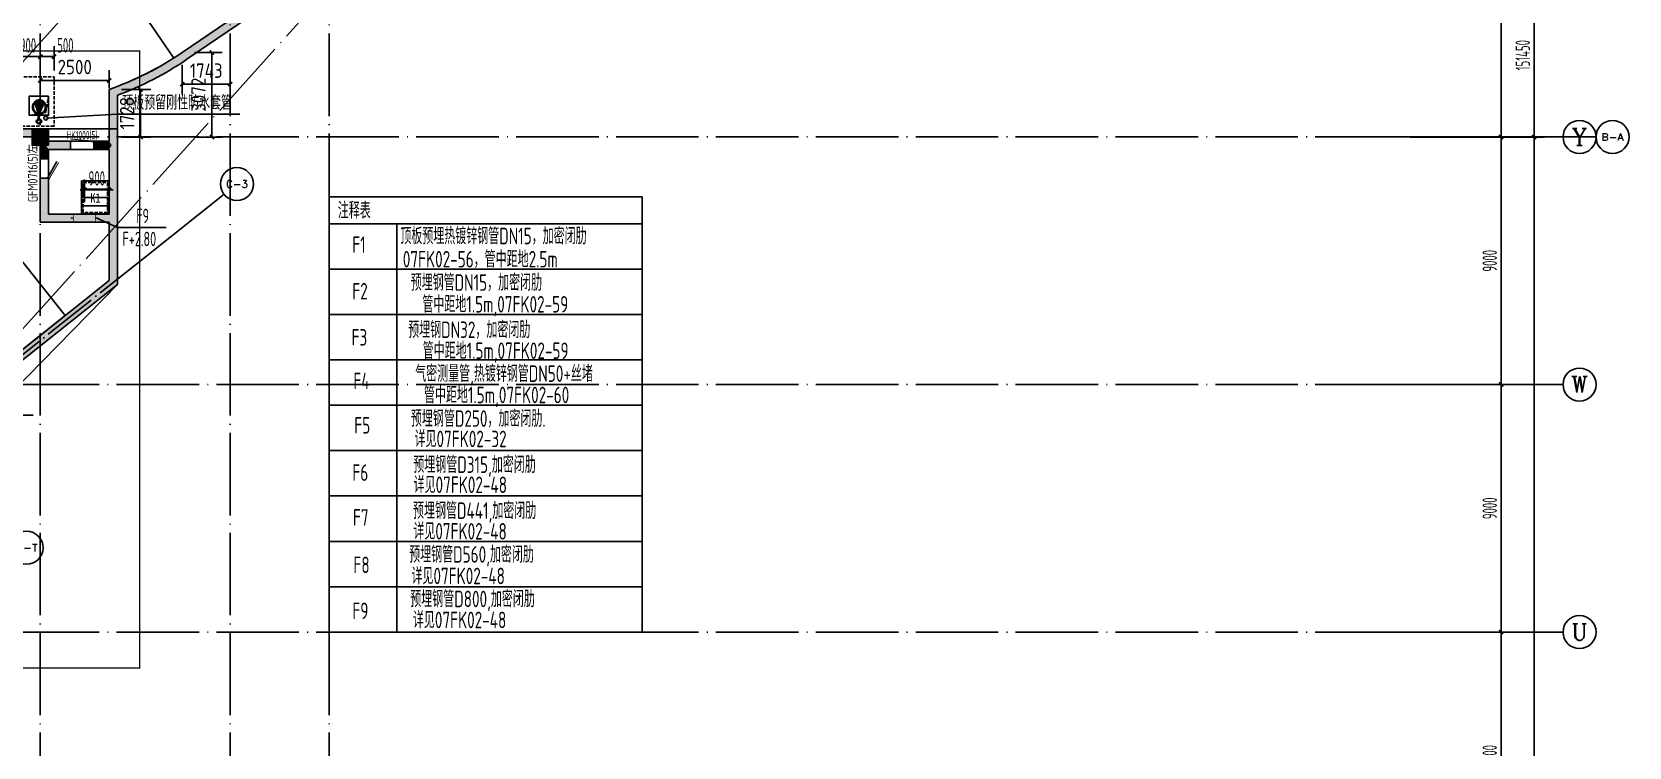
# Model space of a CAD drawing. Extents: x -473190 to 2138458, y -81875 to 2633646.
# Drawn here: x 1109052 to 1167086, y 58762 to 84762 of the extents above; entities that cross this region are included whole.
import ezdxf
from ezdxf.enums import TextEntityAlignment as Align

# ---------------------------------------------------------------- set-up
doc = ezdxf.new("R2010")
doc.units = 0
doc.header["$LTSCALE"] = 1000
for name, pattern in [('__DASH', [0.35, 0.25, -0.1]), ('CONTINOUS', [0]), ('DASH', [0.35, 0.25, -0.1]), ('DOTE', [2.42, 2, -0.2, 0.02, -0.2]), ('排水', [1.1, 1, -0.1])]:
    doc.linetypes.add(name, pattern=pattern)
for name, color, linetype in [('A-COLUMN', 2, 'Continuous'), ('AXIS', 3, 'Continuous'), ('AXIS_TEXT', 7, 'Continuous'), ('C_柴油发电机组', 30, 'Continuous'), ('CASING', 1, 'Continuous'), ('CASING-TEXT', 1, 'CONTINOUS'), ('DIM_SYMB', 3, 'Continuous'), ('DOTE', 1, 'DOTE'), ('HOLE-TEXT-T', 3, 'Continuous'), ('hz', 7, 'Continuous'), ('PUB_DIM', 3, 'Continuous'), ('PUB_HATCH', 8, 'Continuous'), ('RF-JSK', 9, 'Continuous'), ('RF-M', 4, 'Continuous'), ('RF-MBH', 11, 'Continuous'), ('RF-QT', 30, 'Continuous'), ('TH_TEXT', 7, 'Continuous'), ('VPIPE-废水', 31, 'DASH'), ('图层1', 7, 'Continuous'), ('水套管', 1, 'Continuous'), ('索引线', 252, 'Continuous'), ('集水坑', 4, 'Continuous'), ('雨棚投影', 147, 'Continuous')]:
    doc.layers.add(name, color=color, linetype=linetype)
doc.layers.add('GPS-污水', color=2, linetype='排水', lineweight=40)
doc.styles.add('_TCH_AXIS', font='COMPLEX', dxfattribs={"bigfont": 'GBCBIG'})
doc.styles.add('_TCH_DIM_T3', font='tssdeng.shx', dxfattribs={"width": 0.564706, "bigfont": '@@@tssdchn.shx'})
doc.styles.add('_TCH_WINDOW', font='tssdeng.shx', dxfattribs={"width": 0.8, "height": 3.5, "bigfont": 'tssdchn.shx'})
doc.styles.add('COMPLEX', font='COMPLEX.shx', dxfattribs={"width": 0.65})
doc.styles.get("Standard").update_dxf_attribs({"font": 'gbenor.shx', "bigfont": 'gbcbig.shx'})
doc.styles.add('STANDARD_T3', font='gbenor.shx', dxfattribs={"bigfont": 'gbcbig.shx'})
doc.styles.add('TYDG_01', font='', dxfattribs={"width": 0.8})
doc.styles.add('TYDG_02', font='TSSDENG', dxfattribs={"width": 0.8, "bigfont": 'TSSDCHN'})
doc.styles.get('TYDG_01').set_extended_font_data('SimSun')
doc.dimstyles.new('_TCH_ARCH&&150', dxfattribs={"dimtxt": 525, "dimasz": 150, "dimexe": 375, "dimexo": 450, "dimgap": 150, "dimtad": 1, "dimdec": 0, "dimzin": 0, "dimdsep": 46, "dimtxsty": '_TCH_DIM_T3', "dimblk": 'ARCHTICK', "dimcen": 0.09, "dimclrt": 7, "dimazin": 2, "dimtfac": 1, "dimtdec": 0, "dimtix": 1, "dimtmove": 2, "dimatfit": 3, "dimfxl": 0, "dimtolj": 1, "dimtzin": 0, "dimarcsym": 0})
doc.dimstyles.new('STANDARD&&150', dxfattribs={"dimtxt": 525, "dimasz": 150, "dimexe": 375, "dimexo": 450, "dimgap": 225, "dimtad": 1, "dimdec": 0, "dimzin": 0, "dimdsep": 46, "dimtxsty": 'STANDARD_T3', "dimblk": 'ARCHTICK', "dimcen": 0.09, "dimadec": 0, "dimazin": 0, "dimtfac": 1, "dimtdec": 0, "dimtix": 1, "dimtmove": 2, "dimatfit": 3, "dimfxl": 0, "dimtolj": 1, "dimtzin": 0, "dimarcsym": 0})

# ---------------------------------------------------------------- blocks, each defined once
blk = doc.blocks.new('fdj')
at = {"layer": 'C_柴油发电机组'}
for points in [[(0, 4200), (-6200, 4200), (-6200, 0), (0, 0)], [(-4700, 1300), (-1700, 1300), (-1700, 2500), (-4700, 2500)], [(-4700, 1300), (-3500, 1300), (-3500, 2500), (-4700, 2500)]]:
    blk.add_lwpolyline(points, close=True, dxfattribs=at)
for points in [[(-3500, 1300), (-4700, 2500)], [(-4700, 1300), (-3500, 2500)], [(-3500, 2100), (-1700, 2100)], [(-3500, 1700), (-1700, 1700)]]:
    blk.add_lwpolyline(points, dxfattribs=at)
at = {"layer": 'C_柴油发电机组', "lineweight": -3, "const_width": 10}
for points in [[(-3950, 1900), (-4100, 1900)], [(-3950, 1900), (-3950, 2050)], [(-3950, 1900), (-3950, 1750)], [(-3950, 1900), (-3800, 1900)], [(-2450, 1900), (-2600, 1900)], [(-2450, 1900), (-2450, 2050)], [(-2450, 1900), (-2450, 1750)], [(-2450, 1900), (-2300, 1900)]]:
    blk.add_lwpolyline(points, dxfattribs=at)
blk = doc.blocks.new('$SB01_1')
h = blk.add_hatch(color=256)
h.dxf.hatch_style = 1
h.paths.add_polyline_path([(-0.38, -0.32), (0.5, 0), (-0.38, 0.32)])
h.paths.add_polyline_path([(0, 0), (0, 0), (0, 0), (0, 0)], flags=24)
h.paths.add_polyline_path([(0, 0), (0, 0), (0, 0), (0, 0)], flags=24)
h.paths.add_polyline_path([(0, 0), (0, 0), (0, 0), (0, 0)], flags=24)
for p, q in [((0.5, 0), (-0.38, 0.32)), ((-0.38, 0.32), (-0.38, -0.32)), ((0.5, 0), (-0.38, -0.32))]:
    blk.add_line(p, q)
blk.add_circle((0, 0), 0.5)
at = {"flags": 1}
for tag in ['UNIT', 'WHAT', 'SPEC']:
    blk.add_attdef(tag, (0, 0), '', height=0.001, dxfattribs=at)
blk = doc.blocks.new('_ArchTick')
at = {"color": 0, "linetype": 'ByBlock', "const_width": 0.4}
blk.add_lwpolyline([(-0.5, -0.5), (0.5, 0.5)], dxfattribs=at)
blk = doc.blocks.new('*D5288')
at = {"layer": 'Defpoints', "color": 0, "transparency": 16777216}
for p in [(203134, -100747), (202234, -101706), (203134, -101706)]:
    blk.add_point(p, dxfattribs=at)
at = {"layer": 'PUB_DIM', "color": 0, "lineweight": -2, "transparency": 16777216}
for p, q in [((202234, -101256), (202234, -100372)), ((203134, -101256), (203134, -100372)), ((202234, -100747), (202084, -100747)), ((202234, -100747), (203134, -100747)), ((203134, -100747), (203284, -100747))]:
    blk.add_line(p, q, dxfattribs=at)
at = {"layer": 'PUB_DIM', "color": 0, "lineweight": -2, "transparency": 16777216, "xscale": 150, "yscale": 150, "zscale": 150}
blk.add_blockref('_ArchTick', (202234, -100747), dxfattribs=at)
at = {"layer": 'PUB_DIM', "color": 0, "lineweight": -2, "transparency": 16777216, "xscale": 150, "yscale": 150, "zscale": 150, "rotation": 180}
blk.add_blockref('_ArchTick', (203134, -100747), dxfattribs=at)
at = {"layer": 'PUB_DIM', "color": 7, "transparency": 16777216, "insert": (202684, -100335), "char_height": 525, "attachment_point": 5, "style": '_TCH_DIM_T3'}
blk.add_mtext('\\A1;900', dxfattribs=at)
blk = doc.blocks.new('*D5289')
at = {"layer": 'Defpoints', "color": 0, "transparency": 16777216}
for p in [(203634, -100747), (203134, -101706), (203634, -101706)]:
    blk.add_point(p, dxfattribs=at)
at = {"layer": 'PUB_DIM', "color": 0, "lineweight": -2, "transparency": 16777216}
for p, q in [((203134, -101256), (203134, -100372)), ((203634, -101256), (203634, -100372)), ((203134, -100747), (203634, -100747))]:
    blk.add_line(p, q, dxfattribs=at)
at = {"layer": 'PUB_DIM', "color": 0, "lineweight": -2, "transparency": 16777216, "xscale": 150, "yscale": 150, "zscale": 150, "rotation": 180}
blk.add_blockref('_ArchTick', (203134, -100747), dxfattribs=at)
at = {"layer": 'PUB_DIM', "color": 0, "lineweight": -2, "transparency": 16777216, "xscale": 150, "yscale": 150, "zscale": 150}
blk.add_blockref('_ArchTick', (203634, -100747), dxfattribs=at)
at = {"layer": 'PUB_DIM', "color": 7, "transparency": 16777216, "insert": (204045, -100335), "char_height": 525, "attachment_point": 5, "style": '_TCH_DIM_T3'}
blk.add_mtext('\\A1;500', dxfattribs=at)
blk = doc.blocks.new('A$C2EE74A0F')
for p, q in [((-27507, -27824), (-31731, -21627)), ((-30481, -29852), (-34705, -23655))]:
    blk.add_line(p, q)
at = {"layer": 'DIM_SYMB'}
blk.add_lwpolyline([(-3334, 3799), (-11520, -1810), (-11437, -2135), (-11885, -1678), (-11799, -2001), (-19985, -7610)], dxfattribs=at)
at = {"layer": '雨棚投影', "linetype": 'DASH', "lineweight": -3, "ltscale": 2}
for p, q in [((-169, 248), (-20166, -13382)), ((-56, 83), (-20054, -13547)), ((975, -8533), (-3362, -2170))]:
    blk.add_line(p, q, dxfattribs=at)
blk.add_lwpolyline([(1781, -3324), (-32547, -26721, -0.150689), (-35926, -27764), (-40729, -27764)], format="xyb", dxfattribs=at)
for points in [[(4062, -6670), (3950, -6505), (-15717, -19910)], [(4062, -6670), (-15605, -20075)]]:
    blk.add_lwpolyline(points, dxfattribs=at)
blk = doc.blocks.new('RFJSK1')
at = {"layer": 'RF-JSK'}
for p, q in [((220418, 104411), (220418, 104351)), ((220418, 104111), (220418, 104051)), ((221398, 104411), (221398, 104351)), ((221398, 104111), (221398, 104051)), ((220418, 103811), (220418, 103751)), ((220418, 103511), (220418, 103451)), ((221398, 103811), (221398, 103751)), ((221398, 103511), (221398, 103451))]:
    blk.add_line(p, q, dxfattribs=at)
for points in [[(220408, 104531), (221408, 104531), (221408, 103331), (220408, 103331), (220408, 104531)], [(220408, 104411), (220408, 104531), (221408, 104531), (221408, 104411)], [(220408, 104411), (220448, 104411), (220448, 104351), (220408, 104351)], [(221408, 104351), (221408, 104231), (220408, 104231), (220408, 104351)], [(220408, 104111), (220408, 104231), (221408, 104231), (221408, 104111)], [(220408, 104111), (220448, 104111), (220448, 104051), (220408, 104051)], [(221408, 104051), (221408, 103931), (220408, 103931), (220408, 104051)], [(220408, 103811), (220408, 103931), (221408, 103931), (221408, 103811)], [(221408, 104411), (221368, 104411), (221368, 104351), (221408, 104351)], [(221408, 104111), (221368, 104111), (221368, 104051), (221408, 104051)], [(220408, 103811), (220448, 103811), (220448, 103751), (220408, 103751)], [(221408, 103751), (221408, 103631), (220408, 103631), (220408, 103751)], [(220408, 103511), (220408, 103631), (221408, 103631), (221408, 103511)], [(220408, 103511), (220448, 103511), (220448, 103451), (220408, 103451)], [(221408, 103451), (221408, 103331), (220408, 103331), (220408, 103451)], [(221408, 103811), (221368, 103811), (221368, 103751), (221408, 103751)], [(221408, 103511), (221368, 103511), (221368, 103451), (221408, 103451)]]:
    blk.add_lwpolyline(points, dxfattribs=at)
at = {"layer": 'RF-JSK', "linetype": '__DASH', "ltscale": 0.5}
blk.add_lwpolyline([(220468, 104471), (221348, 104471), (221348, 103391), (220468, 103391)], close=True, dxfattribs=at)
at = {"layer": 'RF-JSK', "color": 110, "style": 'TYDG_01', "width": 0.8}
blk.add_text('K1', height=339.9, dxfattribs=at).set_placement((220727, 103744))
blk = doc.blocks.new('$DorLib2D$00000251')
at = {"color": 0}
for points, const_width in [([(-0.505, 0.178), (0.492, 0.265)], 0.0375), ([(-0.5, 0.125), (-0.289, 0.145)], 0.00625), ([(-0.209, 0.15), (-0.002, 0.169)], 0.00625), ([(0.055, 0.174), (0.246, 0.191)], 0.00625), ([(0.292, 0.194), (0.496, 0.212)], 0.00625)]:
    blk.add_lwpolyline(points, dxfattribs=dict(at, const_width=const_width))
blk = doc.blocks.new('$DorLib2D$00000191')
at = {"color": 0}
blk.add_line((-0.5, 0.15), (0.366, 0.65), dxfattribs=at)
at = {"color": 0, "const_width": 0.05}
blk.add_lwpolyline([(-0.55, 0.237), (0.316, 0.737)], dxfattribs=at)
blk = doc.blocks.new('_AXISO')
blk.add_circle((0, 0), 0.5)
at = {"layer": 'AXIS_TEXT', "style": 'COMPLEX', "width": 1.041667}
blk.add_attdef('A', text='', height=0.56, dxfattribs=at).set_placement((-0.25, -0.28), (0.25, -0.28), align=Align.FIT)
blk = doc.blocks.new('afasgasg')
at = {"layer": 'PUB_HATCH'}
for points in [[(544803.8, -721873.8), (530404.7, -731687.9), (530573.7, -731935.8), (544972.8, -722121.7)], [(527748.2, -733032.1), (528048.2, -733242.5, 0.0604636), (530573.7, -731935.8), (530404.7, -731687.9, -0.0649961)], [(528048.2, -733242.5), (527748.2, -733032.1), (527748.2, -734910.2), (527848.2, -735060.2), (528048.2, -735060.2)], [(525548.2, -734460.2), (523748.2, -734460.2), (523748.2, -734760.2), (525248.2, -734760.2)], [(525448.2, -735060.2), (525548.2, -734910.2), (525548.2, -734460.2), (525248.2, -734760.2), (525248.2, -735060.2)], [(525248.2, -735060.2), (525248.2, -735560.2), (525548.2, -735560.2), (525548.2, -735210.2), (525448.2, -735060.2)], [(525548.2, -735210.2), (526348.3, -735210.2), (526348.3, -734910.2), (525548.2, -734910.2), (525448.2, -735060.2)], [(527748.2, -734910.2), (527198.3, -734910.2), (527198.3, -735210.2), (527748.2, -735210.2), (527848.2, -735060.2)], [(527848.2, -735060.2), (527748.2, -735210.2), (527748.2, -737560.2), (527848.2, -737710.2), (528048.2, -737710.2), (528048.2, -735060.2)], [(525548.2, -737560.2), (525548.2, -736260.2), (525248.2, -736260.2), (525248.2, -737860.2)], [(527848.2, -737710.2), (527748.2, -737560.2), (525548.2, -737560.2), (525248.2, -737860.2), (527748.2, -737860.2)], [(527848.2, -737710.2), (527748.2, -737860.2), (527748.2, -739977.8), (528048.2, -740122.4), (528048.2, -737710.2)], [(528048.2, -740122.4), (527748.2, -739977.8), (521179.3, -745209), (521366.2, -745443.7)]]:
    blk.add_hatch(color=256, dxfattribs=at).paths.add_polyline_path(points)
at = {"layer": 'AXIS'}
blk.add_line((528991.6, -739179.3), (531925.1, -736843.2), dxfattribs=at)
at = {"layer": 'DOTE'}
blk.add_line((528991.6, -739179.3), (511137.6, -753397.6), dxfattribs=at)
at = {"layer": 'RF-M'}
for p, q in [((526348.3, -734910.2), (527198.3, -734910.2)), ((526348.3, -735210.2), (527198.3, -735210.2)), ((525248.2, -736260.2), (525248.2, -735560.2)), ((525548.2, -736260.2), (525548.2, -735560.2))]:
    blk.add_line(p, q, dxfattribs=at)
blk.add_lwpolyline([(527748.2, -734460.2), (525398.2, -734460.2)], dxfattribs=at)
at = {"layer": 'RF-QT'}
for p, q in [((544803.8, -721873.8), (530404.7, -731687.9)), ((544972.8, -722121.7), (530573.7, -731935.8)), ((527748.2, -733032.1), (527748.2, -734910.2)), ((528048.2, -733242.5), (528048.2, -735060.2)), ((525548.2, -734460.2), (523748.2, -734460.2)), ((525548.2, -734910.2), (525548.2, -734460.2)), ((523748.2, -734760.2), (525248.2, -734760.2)), ((525248.2, -735060.2), (525248.2, -734760.2)), ((525248.2, -735060.2), (525248.2, -735560.2)), ((526348.3, -734910.2), (525548.2, -734910.2)), ((525548.2, -735210.2), (526348.3, -735210.2)), ((525548.2, -735560.2), (525548.2, -735210.2)), ((526348.3, -735210.2), (526348.3, -734910.2)), ((527748.2, -734910.2), (527198.3, -734910.2)), ((527198.3, -734910.2), (527198.3, -735210.2)), ((527198.3, -735210.2), (527748.2, -735210.2)), ((527748.2, -735210.2), (527748.2, -737560.2)), ((528048.2, -735060.2), (528048.2, -737710.2)), ((525248.2, -735560.2), (525548.2, -735560.2)), ((525548.2, -736260.2), (525248.2, -736260.2)), ((525248.2, -736260.2), (525248.2, -737860.2)), ((525548.2, -737560.2), (525548.2, -736260.2)), ((527748.2, -737560.2), (525548.2, -737560.2)), ((527748.2, -737860.2), (525248.2, -737860.2)), ((527748.2, -737860.2), (527748.2, -739977.8)), ((528048.2, -737710.2), (528048.2, -740122.4)), ((527748.2, -739977.8), (521179.3, -745209)), ((528048.2, -740122.4), (521366.2, -745443.7))]:
    blk.add_line(p, q, dxfattribs=at)
for radius, start in [(11500, 289.402308), (11800, 290.436992)]:
    blk.add_arc((523927.9, -722185.2), radius, start, 304.277388, dxfattribs=at)
at = {"layer": 'AXIS'}
ref = blk.add_blockref('_AXISO', (532394.4, -736469.4), dxfattribs=dict(at, xscale=1200, yscale=1200, zscale=1200))
ref.add_attrib('A', 'C-3', dxfattribs={"layer": 'AXIS_TEXT', "height": 273.43, "style": '_TCH_AXIS'}).set_placement((531997.3, -736606.2), (532791.6, -736606.2), align=Align.FIT)
ref = blk.add_blockref('_AXISO', (524750.3, -749693.2), dxfattribs=dict(at, xscale=1200, yscale=1200, zscale=1200))
ref.add_attrib('A', 'C-T', dxfattribs={"layer": 'AXIS_TEXT', "height": 269.48, "style": '_TCH_AXIS'}).set_placement((524352.5, -749828), (525148.1, -749828), align=Align.FIT)
at = {"layer": 'RF-JSK', "linetype": 'ByBlock'}
blk.add_blockref('RFJSK1', (306340, -840890.8), dxfattribs=at)
at = {"layer": 'RF-M'}
ref = blk.add_blockref('$DorLib2D$00000251', (526773.3, -735060.2), dxfattribs=dict(at, xscale=-850, yscale=850, zscale=300, rotation=6.819516999162777e-09))
ref.add_attrib('A', 'HK1000(5)', (526207.9, -734842.7), dxfattribs={"layer": 'RF-MBH', "height": 297.5, "rotation": 0, "style": '_TCH_WINDOW', "width": 0.564706})
at = {"layer": 'RF-M', "lineweight": 15}
ref = blk.add_blockref('$DorLib2D$00000191', (525398.2, -735910.2), dxfattribs=dict(at, xscale=700, yscale=-700, zscale=300, rotation=90.00000000286937))
ref.add_attrib('A', 'GFM0716(5)左', (525148.2, -737132.3), dxfattribs={"layer": 'RF-MBH', "lineweight": 15, "height": 350, "rotation": 90, "style": '_TCH_WINDOW', "width": 0.8})
blk = doc.blocks.new('A$C26D95103')
at = {"layer": 'VPIPE-废水', "linetype": 'Continuous'}
blk.add_circle((-10300, -78010.7), 75, dxfattribs=at)
at = {"layer": '水套管'}
for p, q in [((-10300, -78010.7), (-7700, -77866.1)), ((-7700, -77866.1), (-3246.3, -77866.1)), ((-12530.4, -88809), (-10757.8, -88809))]:
    blk.add_line(p, q, dxfattribs=at)
at = {"layer": 'TH_TEXT', "style": 'TYDG_02', "width": 0.8}
blk.add_text('顶板预留刚性防水套管', height=525, dxfattribs=at).set_placement((-7523.5, -77708.6))
blk = doc.blocks.new('套管')
at = {"layer": 'CASING'}
for points, const_width in [([(1254603, -142324), (1254603, -142222)], 50), ([(1254903, -142324), (1254603, -142324)], 25), ([(1254753, -142324), (1254753, -142222)], 50), ([(1254903, -142324), (1254903, -142222)], 50)]:
    blk.add_lwpolyline(points, dxfattribs=dict(at, const_width=const_width))
blk = doc.blocks.new('*D5938')
at = {"layer": 'CASING-TEXT', "color": 0, "lineweight": -2, "transparency": 16777216}
for p, q in [((-8900, -80616), (-9050, -80616)), ((-8900, -81066), (-8900, -80241)), ((-8900, -80616), (-8000, -80616)), ((-8000, -81066), (-8000, -80241)), ((-8000, -80616), (-7850, -80616))]:
    blk.add_line(p, q, dxfattribs=at)
at = {"layer": 'Defpoints', "color": 0, "transparency": 16777216}
for p in [(-8000, -80616), (-8900, -81516), (-8000, -81516)]:
    blk.add_point(p, dxfattribs=at)
at = {"layer": 'CASING-TEXT', "color": 0, "lineweight": -2, "transparency": 16777216, "xscale": 150, "yscale": 150, "zscale": 150}
for p, rotation in [((-8900, -80616), 359.9818715381926), ((-8000, -80616), 179.9818715381926)]:
    blk.add_blockref('_ArchTick', p, dxfattribs=dict(at, rotation=rotation))
at = {"layer": 'CASING-TEXT', "color": 7, "transparency": 16777216, "insert": (-8450, -80204), "char_height": 525, "attachment_point": 5, "rotation": 359.98187, "style": '_TCH_DIM_T3'}
blk.add_mtext('\\A1;900', dxfattribs=at)
blk = doc.blocks.new('*D1824')
at = {"layer": 'AXIS', "color": 0, "lineweight": -2, "transparency": 16777216}
for p, q in [((1159136, 159642), (1164011, 159642)), ((1163636, 8192), (1163636, 159642)), ((1159136, 8192), (1164011, 8192))]:
    blk.add_line(p, q, dxfattribs=at)
at = {"layer": 'Defpoints', "color": 0, "transparency": 16777216}
for p in [(1158686, 159642), (1163636, 159642), (1158686, 8192)]:
    blk.add_point(p, dxfattribs=at)
at = {"layer": 'AXIS', "color": 0, "lineweight": -2, "transparency": 16777216, "xscale": 150, "yscale": 150, "zscale": 150}
for p, rotation in [((1163636, 159642), 90), ((1163636, 8192), 270)]:
    blk.add_blockref('_ArchTick', p, dxfattribs=dict(at, rotation=rotation))
at = {"layer": 'AXIS', "color": 7, "transparency": 16777216, "insert": (1163223, 83917), "char_height": 525, "attachment_point": 5, "rotation": 90, "style": '_TCH_DIM_T3'}
blk.add_mtext('\\A1;151450', dxfattribs=at)
blk = doc.blocks.new('*D1857')
at = {"layer": 'AXIS', "color": 0, "lineweight": -2, "transparency": 16777216}
for p, q in [((1159136, 62942), (1162811, 62942)), ((1162436, 53942), (1162436, 62942)), ((1159136, 53942), (1162811, 53942))]:
    blk.add_line(p, q, dxfattribs=at)
at = {"layer": 'Defpoints', "color": 0, "transparency": 16777216}
for p in [(1158686, 62942), (1162436, 62942), (1158686, 53942)]:
    blk.add_point(p, dxfattribs=at)
at = {"layer": 'AXIS', "color": 0, "lineweight": -2, "transparency": 16777216, "xscale": 150, "yscale": 150, "zscale": 150}
for p, rotation in [((1162436, 62942), 90), ((1162436, 53942), 270)]:
    blk.add_blockref('_ArchTick', p, dxfattribs=dict(at, rotation=rotation))
at = {"layer": 'AXIS', "color": 7, "transparency": 16777216, "insert": (1162023, 58442), "char_height": 525, "attachment_point": 5, "rotation": 90, "style": '_TCH_DIM_T3'}
blk.add_mtext('\\A1;9000', dxfattribs=at)
blk = doc.blocks.new('*D1858')
at = {"layer": 'AXIS', "color": 0, "lineweight": -2, "transparency": 16777216}
for p, q in [((1159136, 71942), (1162811, 71942)), ((1162436, 62942), (1162436, 71942)), ((1159136, 62942), (1162811, 62942))]:
    blk.add_line(p, q, dxfattribs=at)
at = {"layer": 'Defpoints', "color": 0, "transparency": 16777216}
for p in [(1158686, 71942), (1162436, 71942), (1158686, 62942)]:
    blk.add_point(p, dxfattribs=at)
at = {"layer": 'AXIS', "color": 0, "lineweight": -2, "transparency": 16777216, "xscale": 150, "yscale": 150, "zscale": 150}
for p, rotation in [((1162436, 71942), 90), ((1162436, 62942), 270)]:
    blk.add_blockref('_ArchTick', p, dxfattribs=dict(at, rotation=rotation))
at = {"layer": 'AXIS', "color": 7, "transparency": 16777216, "insert": (1162023, 67442), "char_height": 525, "attachment_point": 5, "rotation": 90, "style": '_TCH_DIM_T3'}
blk.add_mtext('\\A1;9000', dxfattribs=at)
blk = doc.blocks.new('*D1859')
at = {"layer": 'AXIS', "color": 0, "lineweight": -2, "transparency": 16777216}
for p, q in [((1159136, 80942), (1162811, 80942)), ((1162436, 71942), (1162436, 80942)), ((1159136, 71942), (1162811, 71942))]:
    blk.add_line(p, q, dxfattribs=at)
at = {"layer": 'Defpoints', "color": 0, "transparency": 16777216}
for p in [(1158686, 80942), (1162436, 80942), (1158686, 71942)]:
    blk.add_point(p, dxfattribs=at)
at = {"layer": 'AXIS', "color": 0, "lineweight": -2, "transparency": 16777216, "xscale": 150, "yscale": 150, "zscale": 150}
for p, rotation in [((1162436, 80942), 90), ((1162436, 71942), 270)]:
    blk.add_blockref('_ArchTick', p, dxfattribs=dict(at, rotation=rotation))
at = {"layer": 'AXIS', "color": 7, "transparency": 16777216, "insert": (1162023, 76442), "char_height": 525, "attachment_point": 5, "rotation": 90, "style": '_TCH_DIM_T3'}
blk.add_mtext('\\A1;9000', dxfattribs=at)
blk = doc.blocks.new('*D1860')
at = {"layer": 'AXIS', "color": 0, "lineweight": -2, "transparency": 16777216}
for p, q in [((1159136, 92942), (1162811, 92942)), ((1162436, 80942), (1162436, 92942)), ((1159136, 80942), (1162811, 80942))]:
    blk.add_line(p, q, dxfattribs=at)
at = {"layer": 'Defpoints', "color": 0, "transparency": 16777216}
for p in [(1158686, 92942), (1162436, 92942), (1158686, 80942)]:
    blk.add_point(p, dxfattribs=at)
at = {"layer": 'AXIS', "color": 0, "lineweight": -2, "transparency": 16777216, "xscale": 150, "yscale": 150, "zscale": 150}
for p, rotation in [((1162436, 92942), 90), ((1162436, 80942), 270)]:
    blk.add_blockref('_ArchTick', p, dxfattribs=dict(at, rotation=rotation))
at = {"layer": 'AXIS', "color": 7, "transparency": 16777216, "insert": (1162023, 86942), "char_height": 525, "attachment_point": 5, "rotation": 90, "style": '_TCH_DIM_T3'}
blk.add_mtext('\\A1;12000', dxfattribs=at)
blk = doc.blocks.new('*D1869')
at = {"layer": 'AXIS', "color": 0, "lineweight": -2, "transparency": 16777216}
for p, q in [((1159136, 150642), (1164011, 150642)), ((1163636, 80942), (1163636, 150642)), ((1159136, 80942), (1164011, 80942))]:
    blk.add_line(p, q, dxfattribs=at)
at = {"layer": 'Defpoints', "color": 0, "transparency": 16777216}
for p in [(1158686, 150642), (1163636, 150642), (1158686, 80942)]:
    blk.add_point(p, dxfattribs=at)
at = {"layer": 'AXIS', "color": 0, "lineweight": -2, "transparency": 16777216, "xscale": 150, "yscale": 150, "zscale": 150}
for p, rotation in [((1163636, 150642), 90), ((1163636, 80942), 270)]:
    blk.add_blockref('_ArchTick', p, dxfattribs=dict(at, rotation=rotation))
at = {"layer": 'AXIS', "color": 7, "transparency": 16777216, "insert": (1163223, 115792), "char_height": 525, "attachment_point": 5, "rotation": 90, "style": '_TCH_DIM_T3'}
blk.add_mtext('\\A1;69700', dxfattribs=at)
blk = doc.blocks.new('*D1982')
at = {"layer": 'Defpoints', "color": 0, "transparency": 16777216}
for p in [(1111857, 82999), (1109357, 82269), (1111857, 82269)]:
    blk.add_point(p, dxfattribs=at)
at = {"layer": 'PUB_DIM', "color": 0, "lineweight": -2, "transparency": 16777216}
for p, q in [((1109357, 82719), (1109357, 83374)), ((1109357, 82999), (1111857, 82999)), ((1111857, 82719), (1111857, 83374))]:
    blk.add_line(p, q, dxfattribs=at)
at = {"layer": 'PUB_DIM', "color": 0, "lineweight": -2, "transparency": 16777216, "xscale": 150, "yscale": 150, "zscale": 150, "rotation": 180}
blk.add_blockref('_ArchTick', (1109357, 82999), dxfattribs=at)
at = {"layer": 'PUB_DIM', "color": 0, "lineweight": -2, "transparency": 16777216, "xscale": 150, "yscale": 150, "zscale": 150}
blk.add_blockref('_ArchTick', (1111857, 82999), dxfattribs=at)
at = {"layer": 'PUB_DIM', "color": 0, "transparency": 16777216, "insert": (1110607, 83486), "char_height": 525, "attachment_point": 5, "style": 'STANDARD_T3'}
blk.add_mtext('\\A1;2500', dxfattribs=at)
blk = doc.blocks.new('*D1983')
at = {"layer": 'Defpoints', "color": 0, "transparency": 16777216}
for p in [(1111857, 82670), (1112999, 82670), (1111857, 80942)]:
    blk.add_point(p, dxfattribs=at)
at = {"layer": 'PUB_DIM', "color": 0, "lineweight": -2, "transparency": 16777216}
for p, q in [((1112307, 82670), (1113374, 82670)), ((1112999, 80942), (1112999, 82670)), ((1112307, 80942), (1113374, 80942))]:
    blk.add_line(p, q, dxfattribs=at)
at = {"layer": 'PUB_DIM', "color": 0, "lineweight": -2, "transparency": 16777216, "xscale": 150, "yscale": 150, "zscale": 150}
for p, rotation in [((1112999, 82670), 90), ((1112999, 80942), 270)]:
    blk.add_blockref('_ArchTick', p, dxfattribs=dict(at, rotation=rotation))
at = {"layer": 'PUB_DIM', "color": 0, "transparency": 16777216, "insert": (1112511, 81806), "char_height": 525, "attachment_point": 5, "rotation": 90, "style": 'STANDARD_T3'}
blk.add_mtext('\\A1;1728', dxfattribs=at)
blk = doc.blocks.new('*D1984')
at = {"layer": 'Defpoints', "color": 0, "transparency": 16777216}
for p in [(1114513, 84015), (1115593, 84015), (1114513, 80942)]:
    blk.add_point(p, dxfattribs=at)
at = {"layer": 'PUB_DIM', "color": 0, "lineweight": -2, "transparency": 16777216}
for p, q in [((1114963, 84015), (1115968, 84015)), ((1115593, 80942), (1115593, 84015)), ((1114963, 80942), (1115968, 80942))]:
    blk.add_line(p, q, dxfattribs=at)
at = {"layer": 'PUB_DIM', "color": 0, "lineweight": -2, "transparency": 16777216, "xscale": 150, "yscale": 150, "zscale": 150}
for p, rotation in [((1115593, 84015), 90), ((1115593, 80942), 270)]:
    blk.add_blockref('_ArchTick', p, dxfattribs=dict(at, rotation=rotation))
at = {"layer": 'PUB_DIM', "color": 0, "transparency": 16777216, "insert": (1115105, 82479), "char_height": 525, "attachment_point": 5, "rotation": 90, "style": 'STANDARD_T3'}
blk.add_mtext('\\A1;3072', dxfattribs=at)
blk = doc.blocks.new('*D1985')
at = {"layer": 'Defpoints', "color": 0, "transparency": 16777216}
for p in [(1114513, 84015), (1116257, 84015), (1116257, 82866)]:
    blk.add_point(p, dxfattribs=at)
at = {"layer": 'PUB_DIM', "color": 0, "lineweight": -2, "transparency": 16777216}
for p, q in [((1114513, 83565), (1114513, 82491)), ((1116257, 83565), (1116257, 82491)), ((1114513, 82866), (1116257, 82866))]:
    blk.add_line(p, q, dxfattribs=at)
at = {"layer": 'PUB_DIM', "color": 0, "lineweight": -2, "transparency": 16777216, "xscale": 150, "yscale": 150, "zscale": 150, "rotation": 180}
blk.add_blockref('_ArchTick', (1114513, 82866), dxfattribs=at)
at = {"layer": 'PUB_DIM', "color": 0, "lineweight": -2, "transparency": 16777216, "xscale": 150, "yscale": 150, "zscale": 150}
blk.add_blockref('_ArchTick', (1116257, 82866), dxfattribs=at)
at = {"layer": 'PUB_DIM', "color": 0, "transparency": 16777216, "insert": (1115385, 83354), "char_height": 525, "attachment_point": 5, "style": 'STANDARD_T3'}
blk.add_mtext('\\A1;1743', dxfattribs=at)
blk = doc.blocks.new('_FZH')
blk.add_lwpolyline([(-0.5, -0.5), (0.5, -0.5), (0.5, 0.5), (-0.5, 0.5)], close=True)
at = {"layer": 'PUB_HATCH'}
blk.add_solid([(-0.5, -0.5), (0.5, -0.5), (-0.5, 0.5), (0.5, 0.5)], dxfattribs=at)
blk = doc.blocks.new('A$C3672542B')
at = {"layer": 'GPS-污水', "linetype": '排水'}
blk.add_line((203083.7, -103024.8), (203083.7, -102823), dxfattribs=at)
blk.add_circle((203083.7, -103099.8), 75, dxfattribs=at)
at = {"layer": '集水坑', "linetype": 'DASH', "ltscale": 0.5}
blk.add_lwpolyline([(201833.7, -101479.8), (203633.7, -101479.8), (203633.7, -103279.8), (201833.7, -103279.8)], close=True, dxfattribs=at)
at = {"layer": '集水坑', "linetype": 'Continuous', "ltscale": 0.5}
blk.add_lwpolyline([(203433.7, -102179.8), (202733.7, -102179.8), (202733.7, -102879.8), (203433.7, -102879.8)], close=True, dxfattribs=at)
at = {"layer": '集水坑', "linetype": 'DASH', "ltscale": 0.5}
blk.add_lwpolyline([(202733.7, -102879.8), (203329.5, -102775.6), (203433.7, -102179.8)], dxfattribs=at)
at = {"layer": 'GPS-污水', "linetype": '排水', "xscale": -480.0000000000002, "yscale": 480.0000000000002, "zscale": 480.0000000000002, "rotation": 86.25353747292927}
blk.add_blockref('$SB01_1', (203097.2, -102583.5, 0), dxfattribs=at)
at = {"layer": 'PUB_DIM'}
dim = blk.add_aligned_dim(p1=(202233.7, -101705.8), p2=(203133.7, -101705.8), distance=958.5, dimstyle='_TCH_ARCH&&150', dxfattribs=at)
dim.commit()
dim.dimension.update_dxf_attribs({"geometry": '*D5288', "text_midpoint": (202683.7, -100334.8)})
dim = blk.add_linear_dim(base=(203633.7, -100747.3), p1=(203133.7, -101705.8), p2=(203633.7, -101705.8), angle=0, dimstyle='_TCH_ARCH&&150', dxfattribs=at)
dim.commit()
dim.dimension.update_dxf_attribs({"geometry": '*D5289', "text_midpoint": (204045.4, -100334.8), "dimtype": 161})
blk = doc.blocks.new('A$C77B03727')
at = {"layer": 'CASING-TEXT'}
for p, q in [((-8447, -81650.6), (-7700.2, -81988.1)), ((-8447, -81650.6), (-7700.2, -81988.1)), ((-7700.2, -81988.1), (-5933.5, -81988.1))]:
    blk.add_line(p, q, dxfattribs=at)
at = {"layer": 'HOLE-TEXT-T', "xscale": -1, "rotation": 89.98187153817344}
blk.add_blockref('套管', (-151227.4, 1173148), dxfattribs=at)
at = {"layer": 'HOLE-TEXT-T', "rotation": 269.9818715381734}
blk.add_blockref('套管', (134223.3, 1173057.7, 2150), dxfattribs=at)
at = {"layer": 'TH_TEXT', "style": 'TYDG_02', "width": 0.64}
for s, p in [('F9', (-7017.1, -81830.6)), ('F+2.80', (-7514.7, -82670.6))]:
    blk.add_text(s, height=525, dxfattribs=at).set_placement(p)
at = {"layer": 'CASING-TEXT'}
dim = blk.add_aligned_dim(p1=(-8900, -81516.1), p2=(-8000, -81516.4), distance=900, dimstyle='_TCH_ARCH&&150', dxfattribs=at)
dim.commit()
dim.dimension.update_dxf_attribs({"geometry": '*D5938', "text_midpoint": (-8449.6, -80203.7)})

msp = doc.modelspace()

# ---------------------------------------------------------------- linework, layer by layer
msp.add_lwpolyline([(1104256.7, 81242.4), (1109656.7, 81242.4), (1112156.7, 81242.4), (1112156.7, 75580.2), (1058245.2, 20445.9)])
msp.add_arc((1108036.4, 93517.4), 11500, 294.177564, 299.132479)
at = {"layer": 'AXIS'}
for p, q in [((1158685.6, 80942.4), (1164685.6, 80942.4)), ((1158685.6, 80942.4), (1165885.6, 80942.4)), ((1158685.6, 71942.4), (1164685.6, 71942.4)), ((1158685.6, 62942.4), (1164685.6, 62942.4))]:
    msp.add_line(p, q, dxfattribs=at)
for centre in [(1165285.6, 80942.4), (1165285.6, 71942.4), (1165285.6, 62942.4)]:
    msp.add_circle(centre, 600, dxfattribs=at)
at = {"layer": 'DOTE', "color": 16, "linetype": 'DOTE', "ltscale": 1.5}
for p, q in [((1109356.7, 171823.5), (1109356.7, -58315.4)), ((1119856.7, 171823.5), (1119856.7, -58315.4)), ((1158685.6, 80942.4), (1029856.7, 80942.4))]:
    msp.add_line(p, q, dxfattribs=at)
at = {"layer": 'DOTE', "color": 127, "linetype": 'DOTE', "ltscale": 1.5}
for p, q in [((1116256.7, 171823.5), (1116256.7, -58315.4)), ((994333.1, -43362.2), (1127072.2, 104059.5)), ((999286.8, -47574.7), (1131902.7, 99710.1)), ((1158685.6, 71942.4), (1029856.7, 71942.4)), ((1158685.6, 62942.4), (1029856.7, 62942.4))]:
    msp.add_line(p, q, dxfattribs=at)
at = {"layer": 'hz'}
msp.add_line((1131220.2, 78771.7), (1131220.2, 62942.4), dxfattribs=at)
at = {"layer": '图层1', "color": 6, "linetype": 'DASH', "const_width": 50}
msp.add_lwpolyline([(1089700.1, 84067.9), (1112966.9, 84067.9), (1112966.9, 61637.6), (1089700.1, 61637.6)], close=True, dxfattribs=at)

# ---------------------------------------------------------------- block references
for name, p in [('A$C3672542B', (906223, 184610.6)), ('A$C2EE74A0F', (1144685.7, 113655.9))]:
    msp.add_blockref(name, p)
at = {"linetype": 'Continuous', "rotation": 218.5325870246042}
msp.add_blockref('fdj', (1102788.6, 73872.6), dxfattribs=at)
at = {"layer": 'AXIS'}
ref = msp.add_blockref('_AXISO', (1166485.6, 80942.4), dxfattribs=dict(at, xscale=1200, yscale=1200, zscale=1200))
ref.add_attrib('A', 'B-A', dxfattribs={"layer": 'AXIS_TEXT', "height": 254.69, "style": '_TCH_AXIS'}).set_placement((1166085.4, 80815), (1166885.9, 80815), align=Align.FIT)
at = {"layer": '索引线'}
msp.add_blockref('afasgasg', (584108.5, 815702.6), dxfattribs=at)

# ---------------------------------------------------------------- texts
at = {"layer": 'AXIS_TEXT', "style": '_TCH_AXIS'}
for s, height, p, p2 in [('Y', 622.9, (1165003.9, 80630.9), (1165567.4, 80630.9)), ('W', 580, (1164981.8, 71652.4), (1165589.5, 71652.4)), ('U', 608.3, (1164996, 62638.2), (1165575.3, 62638.2))]:
    msp.add_text(s, height=height, dxfattribs=at).set_placement(p, p2, align=Align.FIT)

# ---------------------------------------------------------------- dimensions: what is measured, and where the dimension line sits
at = {"layer": 'AXIS'}
for p1, p2, distance, picture, middle in [((1158685.6, 8192.4), (1158685.6, 159642.4), -4950, '*D1824', (1163223.1, 83917.4)), ((1158685.6, 80942.4), (1158685.6, 150642.4), -4950, '*D1869', (1163223.1, 115792.4)), ((1158685.6, 80942.4), (1158685.6, 92942.4), -3750, '*D1860', (1162023.1, 86942.4)), ((1158685.6, 71942.4), (1158685.6, 80942.4), -3750, '*D1859', (1162023.1, 76442.4)), ((1158685.6, 62942.4), (1158685.6, 71942.4), -3750, '*D1858', (1162023.1, 67442.4)), ((1158685.6, 53942.4), (1158685.6, 62942.4), -3750, '*D1857', (1162023.1, 58442.4))]:
    dim = msp.add_aligned_dim(p1=p1, p2=p2, distance=distance, dimstyle='_TCH_ARCH&&150', dxfattribs=at)
    dim.commit()
    dim.dimension.update_dxf_attribs({"geometry": picture, "text_midpoint": middle})

# ---------------------------------------------------------------- next in the draw order: block references
msp.add_blockref('A$C26D95103', (1119856.7, 159640.6))

# ---------------------------------------------------------------- next in the draw order: linework, layer by layer
at = {"layer": 'hz'}
for p, q in [((1119856.7, 78771.7), (1131220.2, 78771.7)), ((1119856.7, 78771.7), (1119856.7, 62942.4)), ((1119856.7, 77787.9), (1131220.2, 77787.9)), ((1122311.1, 77787.9), (1122311.1, 62942.4)), ((1119856.7, 76138.4), (1131220.2, 76138.4)), ((1119856.7, 74488.9), (1131220.2, 74488.9)), ((1119856.7, 72839.4), (1131220.2, 72839.4)), ((1119856.7, 71189.9), (1131220.2, 71189.9)), ((1119856.7, 69540.4), (1131220.2, 69540.4)), ((1119856.7, 67890.9), (1131220.2, 67890.9)), ((1119856.7, 66241.4), (1131220.2, 66241.4)), ((1119856.7, 64591.9), (1131220.2, 64591.9)), ((1119856.7, 62942.4), (1131220.2, 62942.4))]:
    msp.add_line(p, q, dxfattribs=at)

# ---------------------------------------------------------------- next in the draw order: block references
msp.add_blockref('A$C77B03727', (1119858.5, 159642.4))
at = {"layer": 'A-COLUMN', "xscale": 600, "yscale": 600, "zscale": 600, "rotation": 90}
msp.add_blockref('_FZH', (1109356.7, 80942.4), dxfattribs=at)

# ---------------------------------------------------------------- next in the draw order: texts
at = {"layer": 'hz', "style": 'TYDG_02', "width": 0.7}
for s, height, p in [('注释表', 600, (1120164.8, 77969)), ('F1', 600, (1120691.3, 76729.8)), ('顶板预埋热镀锌钢管DN15，加密闭肋', 599.998, (1122439.1, 77041.7)), ('07FK02-56，管中距地2.5m', 599.998, (1122528.6, 76200.1)), ('F2', 600, (1120692.5, 75034.6)), ('F3', 600, (1120666.2, 73358.7)), ('F4', 600, (1120730.6, 71773.6)), ('F5', 600, (1120765.6, 70159.2)), ('F6', 600, (1120695.4, 68439.5)), ('F7', 600, (1120715.9, 66810.5)), ('F8', 600, (1120733.5, 65085.8)), ('F9', 600, (1120695.4, 63413.5))]:
    msp.add_text(s, height=height, dxfattribs=at).set_placement(p)
for s, p in [('预埋钢管DN15，加密闭肋', (1127587.7, 75650.8)), ('管中距地1.5m,07FK02-59', (1128540.2, 74860.8, -14845.2)), ('预埋钢DN32，加密闭肋', (1127160.7, 73934.2)), ('管中距地1.5m,07FK02-59', (1128552.3, 73171.5, -14845.2)), ('气密测量管,热镀锌钢管DN50+丝堵', (1129432, 72340)), ('管中距地1.5m,07FK02-60', (1128575.9, 71563.1)), ('预埋钢管D250，加密闭肋.', (1127717.5, 70705.2)), ('详见07FK02-32', (1126301.7, 69964.9)), ('预埋钢管D315,加密闭肋', (1127358.5, 69028.7)), ('详见07FK02-48', (1126315.9, 68297.1)), ('预埋钢管D441,加密闭肋', (1127376.4, 67356.6)), ('详见07FK02-48', (1126307.4, 66606.4)), ('预埋钢管D560,加密闭肋', (1127290.3, 65765.2)), ('详见07FK02-48', (1126239.1, 64982.5)), ('预埋钢管D800,加密闭肋', (1127324.3, 64146.5)), ('详见07FK02-48', (1126289.8, 63383.6))]:
    msp.add_text(s, height=599.998, dxfattribs=at).set_placement(p, align=Align.MIDDLE_RIGHT)

# ---------------------------------------------------------------- next in the draw order: dimensions: what is measured, and where the dimension line sits
at = {"layer": 'PUB_DIM'}
for p1, p2, distance, picture, middle in [((1109356.7, 82269.1), (1111856.7, 82269.1), 729.9, '*D1982', (1110606.7, 83486.4)), ((1114513.2207, 84014.6748), (1116256.7108, 84014.6748), -1148.4045, '*D1985', (1115384.9658, 83353.7703)), ((1114513.2, 80942.4), (1114513.2, 84014.7), -1079.4, '*D1984', (1115105.1, 82478.5)), ((1111856.7, 80942.4), (1111856.7, 82670.5), -1142.2, '*D1983', (1112511.4, 81806.4))]:
    dim = msp.add_aligned_dim(p1=p1, p2=p2, distance=distance, dimstyle='STANDARD&&150', dxfattribs=at)
    dim.commit()
    dim.dimension.update_dxf_attribs({"geometry": picture, "text_midpoint": middle})

doc.saveas('drawing.dxf')
